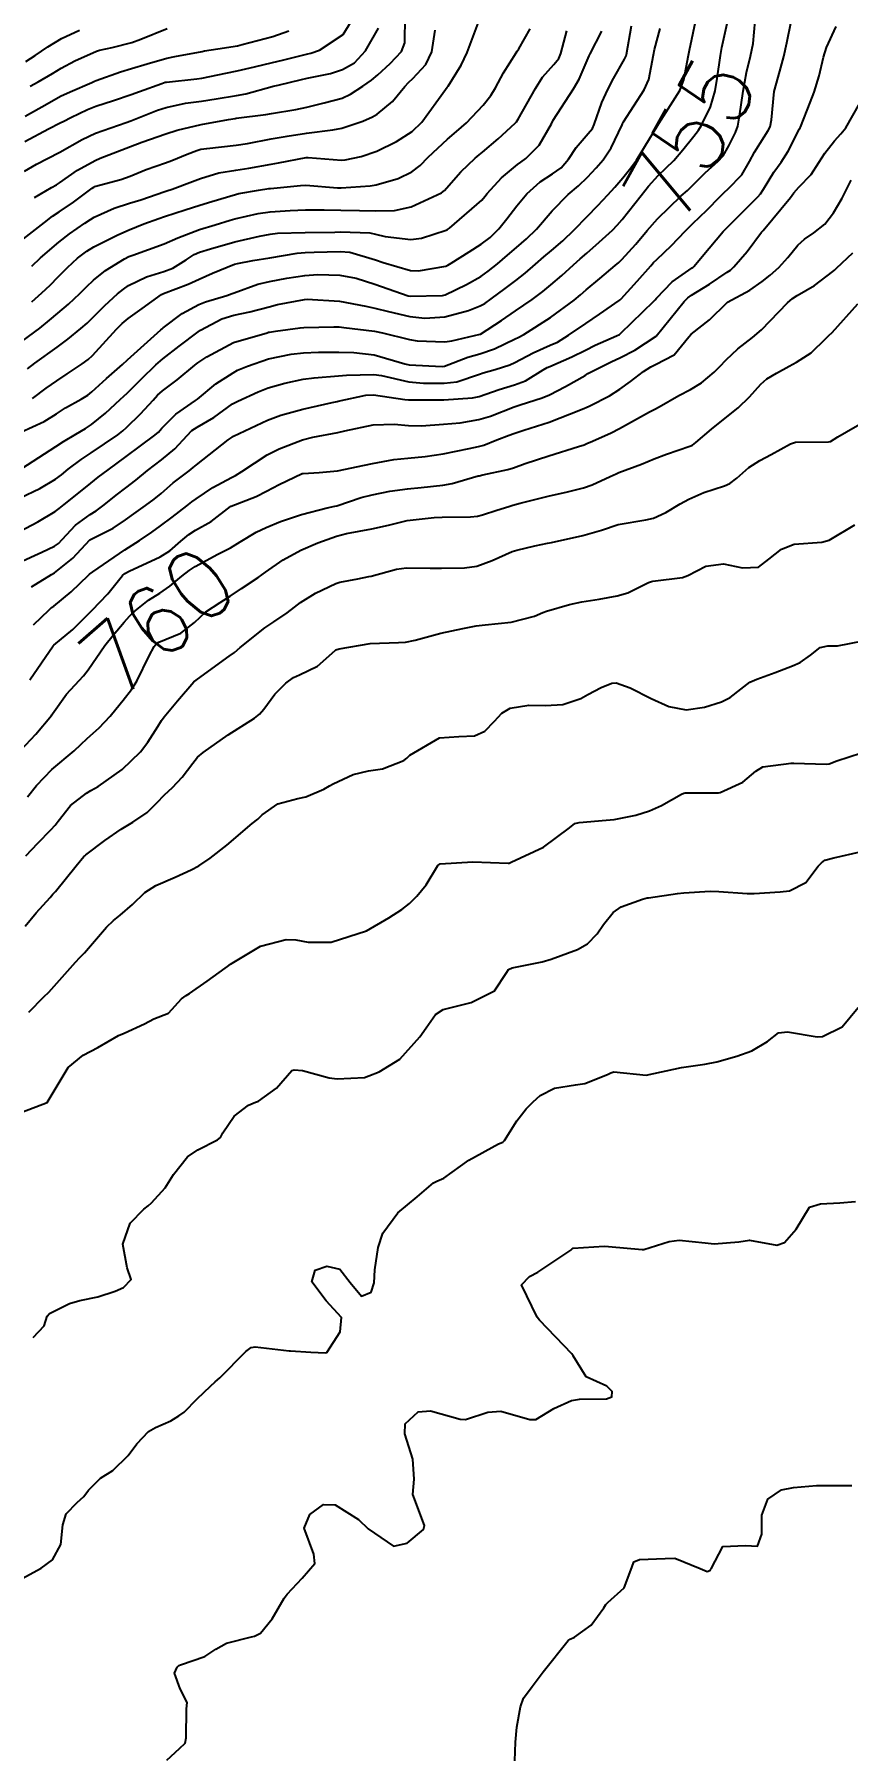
# Model space of a CAD drawing. Header units: metres. Extents: x 318500 to 325275, y 7408834 to 7428799.
# Drawn here: x 322062.5 to 322108.7, y 7416697.5 to 7416795.3 of the extents above; entities that cross this region are included whole.
import ezdxf
from ezdxf.enums import TextEntityAlignment as Align

# ---------------------------------------------------------------- set-up
doc = ezdxf.new("R2010")
doc.units = ezdxf.units.M
doc.header["$MEASUREMENT"] = 0
for name, color, linetype in [('Cotas', 45, 'Continuous'), ('Curvas de Nivel 1m', 11, 'Continuous'), ('Curvas de Nivel 5m', 15, 'Continuous')]:
    doc.layers.add(name, color=color, linetype=linetype)
doc.styles.add('Style-STANDARD', font='STANDARD.shx')

msp = doc.modelspace()

# ---------------------------------------------------------------- linework, layer by layer
at = {"layer": 'Curvas de Nivel 1m', "flags": 128}
for points, elevation in [([(322061.647, 7416765.247), (322062.92, 7416765.828), (322063.656, 7416766.166), (322063.88, 7416766.325), (322064.08, 7416766.546), (322064.844, 7416767.367), (322065.682, 7416767.978), (322066.023, 7416768.187), (322066.477, 7416768.518), (322067.144, 7416769.062), (322067.705, 7416769.491), (322068.274, 7416769.929), (322068.942, 7416770.482), (322069.726, 7416771.08), (322070.495, 7416771.699), (322071.183, 7416772.456), (322071.454, 7416772.744), (322071.747, 7416772.942), (322072.699, 7416773.493), (322073.768, 7416774.255), (322073.869, 7416774.318), (322074.071, 7416774.415), (322075.226, 7416774.951), (322075.782, 7416775.171), (322076.733, 7416775.433), (322077.789, 7416775.66), (322078.404, 7416775.748), (322079.793, 7416775.855), (322080.24, 7416775.887), (322081.794, 7416775.933), (322082.233, 7416775.866), (322083.788, 7416775.517), (322084.626, 7416775.439), (322085.788, 7416775.434), (322086.517, 7416775.522), (322087.796, 7416775.945), (322088.005, 7416776.019), (322088.685, 7416776.221), (322089.533, 7416776.484), (322089.806, 7416776.605), (322090.85, 7416777.159), (322091.821, 7416777.593), (322092.224, 7416777.774), (322092.86, 7416778.165), (322093.837, 7416778.838), (322094.623, 7416779.362), (322095.739, 7416780.131), (322095.802, 7416780.179), (322095.851, 7416780.228), (322096.751, 7416781.232), (322097.532, 7416782.105), (322097.696, 7416782.29), (322097.886, 7416782.476), (322098.72, 7416783.265), (322099.48, 7416784.076), (322099.915, 7416784.521), (322100.71, 7416785.274), (322101.484, 7416786.054), (322101.709, 7416786.277), (322101.937, 7416786.484), (322102.699, 7416787.288), (322103.151, 7416788.032), (322103.429, 7416788.567), (322103.981, 7416789.45), (322104.211, 7416789.792), (322104.313, 7416790.015), (322104.39, 7416790.411), (322104.537, 7416792.012), (322104.864, 7416793.171), (322105.103, 7416794.004), (322105.266, 7416794.788), (322105.513, 7416795.998)], 756), ([(322061.695, 7416768.927), (322062.815, 7416769.452), (322063.711, 7416769.981), (322064.039, 7416770.223), (322064.425, 7416770.543), (322065.162, 7416771.099), (322065.729, 7416771.477), (322067.249, 7416772.507), (322067.523, 7416772.724), (322067.746, 7416772.922), (322068.544, 7416773.703), (322069.247, 7416774.478), (322069.5, 7416774.749), (322069.778, 7416774.995), (322070.614, 7416775.635), (322071.62, 7416776.452), (322071.721, 7416776.53), (322071.801, 7416776.59), (322072.3, 7416776.938), (322073.813, 7416777.758), (322075.734, 7416778.306), (322075.819, 7416778.329), (322075.87, 7416778.339), (322076.213, 7416778.386), (322077.611, 7416778.585), (322077.824, 7416778.606), (322079.52, 7416778.649), (322079.824, 7416778.632), (322080.087, 7416778.599), (322081.831, 7416778.397), (322082.292, 7416778.305), (322083.824, 7416777.917), (322084.254, 7416777.853), (322085.823, 7416777.795), (322086.228, 7416777.85), (322087.83, 7416778.218), (322087.855, 7416778.23), (322089.048, 7416779.007), (322089.843, 7416779.543), (322090.797, 7416780.196), (322091.4, 7416780.643), (322091.863, 7416781.023), (322092.482, 7416781.56), (322093.14, 7416782.161), (322093.527, 7416782.514), (322093.89, 7416782.837), (322094.597, 7416783.446), (322095.35, 7416784.136), (322095.63, 7416784.415), (322095.916, 7416784.739), (322096.982, 7416786.114), (322097.401, 7416786.645), (322097.947, 7416787.251), (322098.39, 7416787.657), (322098.835, 7416788.087), (322099.354, 7416788.694), (322099.981, 7416789.478), (322100.236, 7416789.818), (322100.4, 7416790.066), (322100.919, 7416791.142), (322101.194, 7416792.058), (322101.314, 7416792.764), (322101.49, 7416794.055), (322101.574, 7416794.528), (322101.917, 7416796.052)], 754), ([(322061.741, 7416772.658), (322063.053, 7416773.257), (322063.757, 7416773.688), (322064.281, 7416774.026), (322065.159, 7416774.536), (322065.543, 7416774.762), (322065.776, 7416774.943), (322066.608, 7416775.697), (322067.517, 7416776.504), (322067.803, 7416776.755), (322069.687, 7416778.472), (322069.764, 7416778.528), (322069.822, 7416778.577), (322070.904, 7416779.389), (322071.842, 7416779.901), (322072.231, 7416780.057), (322073.44, 7416780.426), (322073.746, 7416780.527), (322073.852, 7416780.565), (322075.198, 7416781.062), (322075.863, 7416781.226), (322076.846, 7416781.399), (322077.868, 7416781.552), (322078.621, 7416781.606), (322079.869, 7416781.583), (322080.783, 7416781.41), (322081.861, 7416781.062), (322083.745, 7416780.397), (322083.851, 7416780.381), (322085.692, 7416780.423), (322085.853, 7416780.46), (322087.058, 7416781.046), (322087.869, 7416781.503), (322088.299, 7416781.8), (322088.818, 7416782.221), (322089.393, 7416782.71), (322089.894, 7416783.15), (322090.463, 7416783.64), (322091.035, 7416784.193), (322091.921, 7416785.237), (322092.834, 7416786.166), (322093.434, 7416786.661), (322093.945, 7416787.145), (322094.426, 7416787.672), (322094.83, 7416788.141), (322095.287, 7416788.82), (322095.908, 7416790.131), (322095.933, 7416790.189), (322095.992, 7416790.294), (322097.166, 7416792.113), (322097.42, 7416792.708), (322097.692, 7416794.105), (322097.749, 7416794.4), (322098.062, 7416795.6)], 752), ([(322061.8, 7416770.579), (322063.733, 7416771.839), (322064.162, 7416772.119), (322064.867, 7416772.539), (322065.415, 7416772.863), (322065.748, 7416773.089), (322066.542, 7416773.734), (322067.388, 7416774.506), (322067.586, 7416774.69), (322067.775, 7416774.866), (322068.599, 7416775.676), (322069.399, 7416776.476), (322069.804, 7416776.828), (322070.736, 7416777.536), (322071.819, 7416778.358), (322071.953, 7416778.448), (322073.162, 7416779.098), (322073.833, 7416779.303), (322074.753, 7416779.49), (322075.841, 7416779.781), (322076.326, 7416779.902), (322077.847, 7416780.196), (322078.003, 7416780.212), (322079.846, 7416780.093), (322081.338, 7416779.813), (322081.844, 7416779.708), (322082.628, 7416779.516), (322083.839, 7416779.232), (322084.7, 7416779.138), (322085.839, 7416779.209), (322087.179, 7416779.575), (322087.846, 7416779.832), (322088.105, 7416779.97), (322088.468, 7416780.224), (322089.263, 7416780.812), (322089.866, 7416781.278), (322090.387, 7416781.688), (322090.981, 7416782.193), (322091.463, 7416782.61), (322091.892, 7416782.975), (322092.533, 7416783.538), (322093.174, 7416784.161), (322093.918, 7416784.92), (322094.526, 7416785.542), (322095.095, 7416786.138), (322095.496, 7416786.575), (322095.945, 7416787.101), (322096.403, 7416787.673), (322096.724, 7416788.119), (322097.189, 7416788.895), (322097.931, 7416790.101), (322097.991, 7416790.19), (322099.184, 7416792.082), (322099.408, 7416792.69), (322099.681, 7416794.075), (322099.742, 7416794.377), (322100.069, 7416795.978)], 753), ([(322061.944, 7416787.486), (322062.629, 7416787.89), (322063.923, 7416788.551), (322063.96, 7416788.567), (322065.214, 7416789.291), (322065.971, 7416789.648), (322067.727, 7416790.254), (322067.978, 7416790.343), (322068.362, 7416790.494), (322069.511, 7416790.953), (322069.99, 7416791.111), (322071.101, 7416791.351), (322071.995, 7416791.476), (322072.839, 7416791.596), (322074, 7416791.785), (322074.523, 7416791.891), (322076.009, 7416792.293), (322076.084, 7416792.314), (322076.364, 7416792.386), (322077.679, 7416792.709), (322078.016, 7416792.785), (322079.326, 7416793.045), (322080.024, 7416793.263), (322080.705, 7416793.655), (322081.327, 7416794.321), (322082.053, 7416795.625)], 744), ([(322061.966, 7416789.18), (322063.303, 7416789.89), (322063.977, 7416790.229), (322064.188, 7416790.338), (322064.577, 7416790.544), (322065.519, 7416791.002), (322065.99, 7416791.187), (322067.002, 7416791.508), (322068, 7416791.847), (322068.474, 7416792.022), (322069.742, 7416792.474), (322069.938, 7416792.544), (322070.011, 7416792.557), (322071.728, 7416792.739), (322072.015, 7416792.785), (322073.391, 7416793.057), (322074.022, 7416793.19), (322075.007, 7416793.424), (322076.029, 7416793.665), (322076.613, 7416793.802), (322078.037, 7416794.16), (322078.206, 7416794.199), (322078.705, 7416794.36), (322080.049, 7416795.26), (322080.717, 7416796.33)], 743), ([(322062.269, 7416792.313), (322062.73, 7416792.569), (322063.531, 7416793.044), (322064.022, 7416793.349), (322064.806, 7416793.764), (322066.037, 7416794.309), (322066.203, 7416794.362), (322066.92, 7416794.517), (322068.043, 7416794.808), (322068.548, 7416794.995), (322070.051, 7416795.605)], 741), ([(322062.339, 7416763.859), (322063.484, 7416764.552), (322063.641, 7416764.647), (322064.691, 7416765.498), (322065.66, 7416766.53), (322066.982, 7416767.199), (322067.677, 7416767.664), (322068.158, 7416768.018), (322068.826, 7416768.483), (322069.322, 7416768.85), (322069.701, 7416769.174), (322070.401, 7416769.772), (322071.303, 7416770.454), (322071.533, 7416770.641), (322071.724, 7416770.804), (322073.521, 7416772.207), (322073.739, 7416772.366), (322073.829, 7416772.419), (322075.112, 7416773.037), (322075.754, 7416773.334), (322076.52, 7416773.621), (322077.764, 7416773.951), (322079.432, 7416774.345), (322079.708, 7416774.404), (322079.771, 7416774.419), (322081.34, 7416774.754), (322081.777, 7416774.766), (322083.557, 7416774.509), (322083.773, 7416774.487), (322085.544, 7416774.492), (322085.774, 7416774.499), (322087.404, 7416774.608), (322087.777, 7416774.685), (322088.926, 7416775.076), (322089.787, 7416775.335), (322090.412, 7416775.579), (322091.417, 7416776.186), (322091.654, 7416776.33), (322091.803, 7416776.393), (322093.045, 7416776.928), (322093.818, 7416777.322), (322094.372, 7416777.595), (322095.594, 7416778.132), (322095.749, 7416778.213), (322095.831, 7416778.277), (322097.712, 7416780.102), (322097.777, 7416780.175), (322097.852, 7416780.26), (322098.754, 7416781.199), (322099.879, 7416781.992), (322099.927, 7416782.022), (322099.982, 7416782.069), (322100.852, 7416783.104), (322101.64, 7416784.053), (322101.771, 7416784.192), (322101.913, 7416784.332), (322103.617, 7416786.025), (322103.76, 7416786.195), (322103.937, 7416786.474), (322104.53, 7416787.433), (322104.946, 7416788.005), (322105.348, 7416788.621), (322105.989, 7416789.901), (322106.019, 7416789.96), (322106.037, 7416789.99), (322106.596, 7416791.393), (322106.819, 7416791.982), (322107.103, 7416792.9), (322107.347, 7416793.977), (322107.511, 7416794.512), (322108.066, 7416795.72)], 757), ([(322062.353, 7416780.062), (322062.929, 7416780.564), (322063.407, 7416781.006), (322063.864, 7416781.477), (322064.395, 7416782.022), (322064.962, 7416782.539), (322065.478, 7416782.94), (322065.887, 7416783.195), (322067.245, 7416783.861), (322067.897, 7416784.155), (322068.72, 7416784.488), (322069.582, 7416784.798), (322069.907, 7416784.908), (322071.082, 7416785.289), (322071.917, 7416785.56), (322072.589, 7416785.771), (322073.926, 7416786.168), (322074.131, 7416786.213), (322075.243, 7416786.4), (322075.825, 7416786.498), (322075.932, 7416786.513), (322077.627, 7416786.681), (322077.935, 7416786.69), (322079.728, 7416786.548), (322079.933, 7416786.544), (322081.594, 7416786.657), (322081.936, 7416786.71), (322083.169, 7416787.071), (322083.947, 7416787.453), (322084.419, 7416787.817), (322084.887, 7416788.276), (322085.976, 7416789.313), (322086.49, 7416789.745), (322087.053, 7416790.244), (322088, 7416791.241), (322088.446, 7416791.785), (322088.717, 7416792.223), (322089.164, 7416793.078), (322089.881, 7416794.212), (322089.944, 7416794.308), (322090.044, 7416794.452), (322090.685, 7416795.577)], 748), ([(322062.354, 7416782.092), (322062.851, 7416782.565), (322063.889, 7416783.458), (322064.509, 7416783.928), (322065.381, 7416784.535), (322065.688, 7416784.748), (322065.905, 7416784.881), (322067.044, 7416785.382), (322067.917, 7416785.661), (322068.551, 7416785.86), (322069.928, 7416786.327), (322070.034, 7416786.363), (322070.34, 7416786.466), (322071.491, 7416786.9), (322071.939, 7416787.072), (322072.989, 7416787.39), (322073.947, 7416787.553), (322074.689, 7416787.669), (322075.953, 7416787.895), (322076.371, 7416787.969), (322077.958, 7416788.264), (322078.058, 7416788.269), (322079.957, 7416788.12), (322080.166, 7416788.128), (322081.069, 7416788.323), (322081.963, 7416788.62), (322083.086, 7416789.182), (322083.975, 7416789.751), (322084.525, 7416790.282), (322085.868, 7416792.123), (322085.967, 7416792.261), (322085.983, 7416792.288), (322086.011, 7416792.33), (322086.754, 7416793.524), (322087.1, 7416794.244), (322087.731, 7416795.901)], 747), ([(322062.403, 7416774.571), (322063.18, 7416775.158), (322063.785, 7416775.575), (322064.376, 7416775.96), (322065.223, 7416776.536), (322065.553, 7416776.782), (322065.805, 7416777.011), (322067.173, 7416778.51), (322067.492, 7416778.838), (322067.829, 7416779.118), (322068.639, 7416779.687), (322069.727, 7416780.472), (322069.805, 7416780.517), (322069.851, 7416780.534), (322071.246, 7416781.069), (322071.864, 7416781.357), (322072.619, 7416781.688), (322073.877, 7416782.193), (322074.052, 7416782.243), (322074.921, 7416782.404), (322075.882, 7416782.571), (322077.433, 7416782.826), (322077.885, 7416782.862), (322078.397, 7416782.875), (322079.886, 7416782.925), (322080.429, 7416782.875), (322081.881, 7416782.456), (322082.323, 7416782.306), (322083.873, 7416781.846), (322084.337, 7416781.819), (322085.878, 7416782.097), (322085.996, 7416782.14), (322086.192, 7416782.255), (322087.22, 7416782.91), (322087.897, 7416783.338), (322088.402, 7416783.725), (322088.906, 7416784.22), (322089.358, 7416784.773), (322089.923, 7416785.521), (322090.482, 7416786.202), (322091.239, 7416786.892), (322091.947, 7416787.339), (322092.447, 7416787.679), (322092.863, 7416788.166), (322093.296, 7416788.834), (322093.982, 7416789.622), (322094.217, 7416789.917), (322094.322, 7416790.147), (322094.758, 7416791.387), (322095.092, 7416792.139), (322095.407, 7416792.748), (322096.036, 7416793.863), (322096.126, 7416794.042), (322096.152, 7416794.128), (322096.446, 7416795.743)], 751), ([(322061.813, 7416777.833), (322062.822, 7416778.565), (322063.361, 7416779.023), (322063.833, 7416779.418), (322064.448, 7416779.937), (322065.084, 7416780.538), (322065.467, 7416780.922), (322065.862, 7416781.302), (322066.542, 7416781.848), (322067.618, 7416782.504), (322067.881, 7416782.632), (322068.099, 7416782.714), (322069.889, 7416783.357), (322070.653, 7416783.701), (322071.897, 7416784.169), (322072.775, 7416784.437), (322073.624, 7416784.705), (322073.905, 7416784.786), (322075.221, 7416785.089), (322075.912, 7416785.183), (322077.046, 7416785.246), (322077.914, 7416785.288), (322078.968, 7416785.3), (322079.914, 7416785.265), (322080.99, 7416785.248), (322081.914, 7416785.24), (322082.973, 7416785.246), (322083.922, 7416785.453), (322085.639, 7416786.264), (322085.81, 7416786.384), (322085.934, 7416786.514), (322086.748, 7416787.448), (322087.56, 7416788.236), (322087.778, 7416788.417), (322087.965, 7416788.569), (322088.868, 7416789.33), (322089.82, 7416790.212), (322089.901, 7416790.301), (322089.992, 7416790.447), (322090.973, 7416792.196), (322091.385, 7416792.824), (322092.031, 7416793.547), (322092.313, 7416793.898), (322092.42, 7416794.174), (322092.763, 7416795.466)], 749), ([(322061.891, 7416783.635), (322063.073, 7416784.562), (322063.531, 7416784.93), (322063.91, 7416785.185), (322064.73, 7416785.729), (322065.797, 7416786.531), (322065.875, 7416786.586), (322065.931, 7416786.613), (322067.426, 7416787.02), (322067.941, 7416787.203), (322068.858, 7416787.575), (322069.952, 7416787.965), (322070.318, 7416788.102), (322071.183, 7416788.458), (322071.741, 7416788.673), (322071.963, 7416788.732), (322072.305, 7416788.786), (322073.966, 7416788.971), (322074.625, 7416789.068), (322075.969, 7416789.328), (322076.87, 7416789.482), (322077.973, 7416789.644), (322079.459, 7416789.832), (322079.976, 7416789.927), (322081.177, 7416790.322), (322081.721, 7416790.577), (322081.986, 7416790.731), (322082.854, 7416791.445), (322083.55, 7416792.295), (322083.767, 7416792.539), (322084.017, 7416792.765), (322084.755, 7416793.553), (322085.09, 7416794.274), (322085.289, 7416795.508)], 746), ([(322061.98, 7416790.611), (322063.227, 7416791.326), (322063.998, 7416791.746), (322064.542, 7416792.005), (322065.762, 7416792.532), (322065.931, 7416792.611), (322066.012, 7416792.644), (322067.392, 7416793.137), (322068.022, 7416793.324), (322068.917, 7416793.596), (322070.032, 7416793.919), (322070.482, 7416794.017), (322072.038, 7416794.297), (322072.164, 7416794.322), (322072.933, 7416794.437), (322074.042, 7416794.619), (322074.307, 7416794.681), (322076.048, 7416795.144), (322076.963, 7416795.469)], 742), ([(322062.457, 7416761.707), (322063.339, 7416762.554), (322063.487, 7416762.677), (322063.613, 7416762.768), (322064.596, 7416763.57), (322065.581, 7416764.531), (322065.612, 7416764.558), (322065.641, 7416764.584), (322065.826, 7416764.711), (322067.655, 7416765.956), (322068.476, 7416766.488), (322069.183, 7416766.962), (322069.673, 7416767.32), (322070.328, 7416767.815), (322071.168, 7416768.455), (322071.46, 7416768.686), (322071.696, 7416768.871), (322072.642, 7416769.5), (322073.715, 7416770.074), (322073.942, 7416770.191), (322074.285, 7416770.412), (322075.73, 7416771.354), (322076.414, 7416771.703), (322077.738, 7416772.207), (322078.336, 7416772.361), (322079.753, 7416772.634), (322080.149, 7416772.729), (322081.758, 7416773.067), (322082.954, 7416773.103), (322083.757, 7416773.034), (322084.5, 7416773.021), (322085.758, 7416773.102), (322086.701, 7416773.187), (322087.761, 7416773.364), (322088.423, 7416773.563), (322089.769, 7416774.095), (322090.116, 7416774.205), (322091.364, 7416774.598), (322091.779, 7416774.777), (322092.696, 7416775.257), (322093.796, 7416775.875), (322093.965, 7416775.98), (322094.255, 7416776.145), (322095.29, 7416776.653), (322095.811, 7416776.89), (322096.623, 7416777.313), (322097.83, 7416778.1), (322099.435, 7416780.076), (322099.64, 7416780.287), (322099.856, 7416780.443), (322100.867, 7416781.058), (322101.875, 7416781.747), (322102.055, 7416781.87), (322102.259, 7416782.044), (322103.01, 7416782.916), (322103.834, 7416784.021), (322103.911, 7416784.119), (322105.464, 7416785.997), (322105.664, 7416786.264), (322105.939, 7416786.575), (322106.639, 7416787.294), (322107.088, 7416787.979), (322107.424, 7416788.519), (322107.979, 7416789.205), (322108.338, 7416789.612), (322108.61, 7416789.961), (322109.415, 7416791.36)], 758), ([(322062.244, 7416758.57), (322063.58, 7416760.51), (322063.596, 7416760.534), (322063.618, 7416760.55), (322064.696, 7416761.436), (322065.607, 7416762.338), (322065.698, 7416762.439), (322065.781, 7416762.527), (322066.671, 7416763.468), (322067.51, 7416764.502), (322067.641, 7416764.616), (322067.901, 7416764.755), (322069.651, 7416765.567), (322070.205, 7416765.914), (322070.833, 7416766.458), (322071.282, 7416766.838), (322071.669, 7416767.076), (322072.549, 7416767.565), (322073.644, 7416768.421), (322073.67, 7416768.44), (322073.69, 7416768.45), (322075.1, 7416768.998), (322075.704, 7416769.3), (322076.418, 7416769.674), (322077.719, 7416770.293), (322077.779, 7416770.309), (322078.692, 7416770.355), (322079.722, 7416770.462), (322081.273, 7416770.771), (322081.729, 7416770.88), (322082.933, 7416771.097), (322083.733, 7416771.165), (322084.721, 7416771.261), (322085.738, 7416771.429), (322087.218, 7416771.714), (322087.744, 7416771.828), (322088.053, 7416771.92), (322088.792, 7416772.22), (322089.481, 7416772.484), (322089.754, 7416772.581), (322090.313, 7416772.759), (322091.76, 7416773.221), (322093.533, 7416773.919), (322093.769, 7416774.011), (322093.866, 7416774.052), (322094.065, 7416774.147), (322095.19, 7416774.725), (322095.784, 7416775.088), (322096.384, 7416775.529), (322097.123, 7416776.11), (322097.537, 7416776.371), (322097.806, 7416776.49), (322098.859, 7416777.039), (322099.704, 7416778.072), (322099.831, 7416778.22), (322100.865, 7416779.034), (322101.85, 7416780.012), (322101.899, 7416780.049), (322103.169, 7416780.722), (322103.868, 7416781.212), (322104.316, 7416781.571), (322104.801, 7416782.006), (322105.313, 7416782.575), (322105.899, 7416783.286), (322106.268, 7416783.623), (322106.803, 7416783.981), (322107.419, 7416784.471), (322107.921, 7416785.119), (322108.402, 7416785.963), (322108.922, 7416786.979)], 759), ([(322062.111, 7416751.93), (322062.621, 7416752.563), (322063.489, 7416753.469), (322064.763, 7416754.537), (322065.15, 7416754.889), (322065.51, 7416755.229), (322066.195, 7416755.845), (322066.807, 7416756.511), (322067.137, 7416756.905), (322067.544, 7416757.411), (322068.019, 7416758.027), (322068.332, 7416758.488), (322069.031, 7416759.934), (322069.306, 7416760.474), (322069.429, 7416760.625), (322069.584, 7416760.723), (322070.825, 7416761.224), (322071.601, 7416761.84), (322072.252, 7416762.44), (322073.069, 7416762.978), (322073.624, 7416763.33), (322074.268, 7416763.773), (322075.226, 7416764.396), (322075.643, 7416764.688), (322076.643, 7416765.388), (322077.656, 7416765.945), (322078.622, 7416766.356), (322079.674, 7416766.736), (322080.235, 7416766.891), (322081.679, 7416767.163), (322082.622, 7416767.36), (322083.683, 7416767.623), (322085.227, 7416767.808), (322085.686, 7416767.827), (322087.295, 7416767.845), (322087.686, 7416767.872), (322087.971, 7416767.944), (322088.784, 7416768.219), (322089.473, 7416768.432), (322089.694, 7416768.5), (322090.108, 7416768.616), (322091.703, 7416769.017), (322092.802, 7416769.26), (322093.71, 7416769.478), (322094.199, 7416769.659), (322095.234, 7416770.135), (322095.566, 7416770.288), (322095.723, 7416770.351), (322097.003, 7416770.839), (322097.735, 7416771.131), (322098.432, 7416771.397), (322099.747, 7416771.849), (322099.897, 7416771.919), (322100.09, 7416772.067), (322100.986, 7416772.829), (322101.764, 7416773.444), (322102.492, 7416774.039), (322103.14, 7416774.669), (322103.791, 7416775.39), (322104.121, 7416775.689), (322104.68, 7416776.007), (322105.401, 7416776.401), (322105.81, 7416776.63), (322106.644, 7416777.155), (322107.474, 7416777.974), (322107.655, 7416778.149), (322107.833, 7416778.316), (322109.29, 7416779.948)], 761), ([(322062.02, 7416748.571), (322062.695, 7416749.297), (322063.443, 7416750.05), (322063.685, 7416750.308), (322063.857, 7416750.544), (322064.564, 7416751.433), (322065.474, 7416752.139), (322065.718, 7416752.276), (322066.139, 7416752.513), (322067.49, 7416753.466), (322068.539, 7416754.484), (322068.953, 7416755.034), (322069.522, 7416755.921), (322069.736, 7416756.26), (322069.887, 7416756.466), (322070.63, 7416757.373), (322071.56, 7416758.45), (322073.582, 7416759.913), (322073.87, 7416760.132), (322074.203, 7416760.411), (322075.601, 7416761.52), (322076.117, 7416761.873), (322076.864, 7416762.377), (322077.288, 7416762.7), (322077.619, 7416762.96), (322078.481, 7416763.503), (322079.636, 7416764.045), (322079.857, 7416764.116), (322080.89, 7416764.321), (322081.515, 7416764.439), (322081.642, 7416764.467), (322083.081, 7416764.863), (322083.65, 7416764.931), (322084.999, 7416764.921), (322085.65, 7416764.93), (322086.944, 7416764.947), (322087.652, 7416765.041), (322088.522, 7416765.356), (322089.665, 7416765.861), (322089.924, 7416765.948), (322090.938, 7416766.191), (322091.672, 7416766.343), (322091.885, 7416766.389), (322093.676, 7416766.769), (322094.73, 7416767.089), (322095.683, 7416767.409), (322097.246, 7416767.667), (322097.687, 7416767.763), (322098.381, 7416768.09), (322099.202, 7416768.572), (322099.702, 7416768.846), (322100.548, 7416769.221), (322101.713, 7416769.594), (322102.029, 7416769.731), (322102.417, 7416770.04), (322103.113, 7416770.646), (322103.735, 7416771.041), (322104.374, 7416771.377), (322105.474, 7416771.994), (322105.751, 7416772.081), (322107.625, 7416772.097), (322107.752, 7416772.122), (322108.17, 7416772.38), (322109.764, 7416773.315)], 762), ([(322061.99, 7416744.571), (322062.608, 7416745.335), (322063.395, 7416746.206), (322063.563, 7416746.382), (322063.706, 7416746.545), (322064.88, 7416747.993), (322065.322, 7416748.521), (322065.365, 7416748.577), (322065.422, 7416748.633), (322066.512, 7416749.431), (322067.444, 7416750.086), (322068.102, 7416750.49), (322068.906, 7416751.031), (322069.467, 7416751.573), (322069.898, 7416752.041), (322070.348, 7416752.461), (322070.907, 7416753.035), (322071.501, 7416753.835), (322071.775, 7416754.177), (322072.098, 7416754.441), (322073.52, 7416755.45), (322075.014, 7416756.398), (322075.304, 7416756.623), (322075.538, 7416756.91), (322076.171, 7416757.764), (322076.793, 7416758.378), (322077.239, 7416758.699), (322077.567, 7416758.857), (322078.587, 7416759.342), (322079.589, 7416760.242), (322079.643, 7416760.286), (322079.828, 7416760.336), (322081.593, 7416760.636), (322083.198, 7416760.69), (322083.594, 7416760.714), (322084.147, 7416760.833), (322085.6, 7416761.234), (322086.854, 7416761.493), (322087.604, 7416761.637), (322088.127, 7416761.702), (322089.606, 7416761.856), (322090.927, 7416762.19), (322091.4, 7416762.396), (322091.615, 7416762.485), (322092.92, 7416762.861), (322093.623, 7416763.013), (322094.607, 7416763.159), (322095.628, 7416763.341), (322096.227, 7416763.525), (322097.396, 7416764.104), (322097.577, 7416764.165), (322097.641, 7416764.175), (322099.334, 7416764.385), (322099.646, 7416764.503), (322100.671, 7416765.043), (322101.657, 7416765.16), (322102.753, 7416764.934), (322103.654, 7416764.978), (322104.248, 7416765.424), (322104.962, 7416766.001), (322105.673, 7416766.276), (322107.251, 7416766.398), (322107.675, 7416766.503), (322109.12, 7416767.384)], 763), ([(322062.184, 7416739.69), (322063.049, 7416740.554), (322063.323, 7416740.822), (322064.845, 7416742.527), (322065.087, 7416742.781), (322065.348, 7416743.062), (322066.031, 7416743.842), (322066.598, 7416744.508), (322066.995, 7416744.884), (322067.38, 7416745.191), (322068.087, 7416745.792), (322068.787, 7416746.479), (322069.406, 7416746.881), (322070.514, 7416747.353), (322071.42, 7416747.78), (322071.852, 7416748.008), (322072.502, 7416748.429), (322073.438, 7416749.18), (322074.889, 7416750.398), (322075.195, 7416750.653), (322075.458, 7416750.898), (322076.332, 7416751.516), (322077.472, 7416751.823), (322077.922, 7416751.915), (322078.954, 7416752.348), (322079.281, 7416752.545), (322079.485, 7416752.669), (322080.622, 7416753.194), (322081.496, 7416753.396), (322082.294, 7416753.506), (322083.505, 7416753.984), (322083.668, 7416754.127), (322083.832, 7416754.285), (322085.52, 7416755.279), (322086.629, 7416755.352), (322087.522, 7416755.393), (322088.101, 7416755.647), (322088.651, 7416756.219), (322089.073, 7416756.679), (322089.541, 7416756.963), (322090.604, 7416757.134), (322091.544, 7416757.117), (322092.544, 7416757.166), (322093.55, 7416757.506), (322093.963, 7416757.736), (322094.72, 7416758.138), (322095.311, 7416758.385), (322095.564, 7416758.407), (322096.362, 7416758.118), (322097.551, 7416757.516), (322098.565, 7416757.065), (322099.542, 7416756.876), (322100.585, 7416757.019), (322101.549, 7416757.314), (322102.035, 7416757.56), (322102.654, 7416758.034), (322103.161, 7416758.431), (322103.569, 7416758.606), (322104.594, 7416758.985), (322105.581, 7416759.36), (322106.014, 7416759.555), (322106.618, 7416759.98), (322107.155, 7416760.414), (322107.595, 7416760.511), (322108.136, 7416760.502), (322109.598, 7416760.785)], 764), ([(322062.437, 7416721.182), (322063.07, 7416721.854), (322063.223, 7416722.402), (322063.366, 7416722.546), (322064.504, 7416723.113), (322065.092, 7416723.297), (322066.102, 7416723.503), (322067.1, 7416723.813), (322067.574, 7416724.022), (322068.002, 7416724.487), (322067.78, 7416725.153), (322067.529, 7416726.494), (322067.956, 7416727.68), (322068.731, 7416728.476), (322068.967, 7416728.669), (322069.166, 7416728.843), (322069.935, 7416729.702), (322070.402, 7416730.452), (322071.2, 7416731.456), (322071.79, 7416731.848), (322072.915, 7416732.423), (322073.074, 7416732.56), (322073.216, 7416732.823), (322073.866, 7416733.775), (322074.68, 7416734.398), (322075.076, 7416734.559), (322075.244, 7416734.63), (322076.266, 7416735.363), (322077.138, 7416736.362), (322077.27, 7416736.409), (322077.743, 7416736.355), (322079.264, 7416735.944), (322079.713, 7416735.883), (322081.265, 7416735.971), (322081.52, 7416736.052), (322082.106, 7416736.297), (322083.277, 7416737.017), (322084.409, 7416738.269), (322084.765, 7416738.798), (322085.309, 7416739.555), (322085.729, 7416739.838), (322087.32, 7416740.23), (322088.652, 7416740.895), (322089.346, 7416741.961), (322089.445, 7416742.112), (322089.66, 7416742.205), (322091.354, 7416742.549), (322091.875, 7416742.692), (322093.361, 7416743.245), (322093.936, 7416743.572), (322094.479, 7416744.139), (322094.842, 7416744.671), (322095.388, 7416745.345), (322095.843, 7416745.674), (322097.055, 7416746.105), (322097.328, 7416746.174), (322097.401, 7416746.186), (322099.056, 7416746.425), (322099.406, 7416746.462), (322100.912, 7416746.55), (322101.407, 7416746.544), (322103.014, 7416746.418), (322103.406, 7416746.42), (322104.892, 7416746.513), (322105.409, 7416746.584), (322106.337, 7416747.06), (322107.052, 7416747.974), (322107.226, 7416748.178), (322107.433, 7416748.318), (322107.934, 7416748.461), (322109.439, 7416748.793)], 766), ([(322061.805, 7416707.492), (322062.885, 7416708.066), (322063.541, 7416708.54), (322064.013, 7416709.424), (322064.125, 7416710.532), (322064.305, 7416711.154), (322064.939, 7416711.807), (322065.317, 7416712.144), (322065.583, 7416712.514), (322066.266, 7416713.198), (322066.961, 7416713.635), (322067.839, 7416714.487), (322068.321, 7416715.139), (322068.991, 7416715.846), (322069.386, 7416716.072), (322070.266, 7416716.451), (322070.723, 7416716.726), (322071.008, 7416716.951), (322071.757, 7416717.694), (322072.509, 7416718.425), (322072.788, 7416718.667), (322073.035, 7416718.889), (322074.515, 7416720.398), (322074.833, 7416720.614), (322075.054, 7416720.653), (322076.979, 7416720.433), (322077.051, 7416720.422), (322078.217, 7416720.348), (322079.05, 7416720.322), (322079.126, 7416720.339), (322079.883, 7416721.512), (322079.95, 7416722.327), (322079.094, 7416723.276), (322078.263, 7416724.348), (322078.453, 7416725.01), (322079.119, 7416725.243), (322079.869, 7416725.08), (322080.456, 7416724.32), (322081.098, 7416723.529), (322081.644, 7416723.76), (322081.806, 7416724.3), (322081.855, 7416725.036), (322082.033, 7416726.296), (322082.31, 7416727.125), (322083.16, 7416728.28), (322084.265, 7416729.177), (322085.186, 7416729.97), (322085.371, 7416730.073), (322085.777, 7416730.251), (322087.2, 7416731.26), (322088.883, 7416732.205), (322089.117, 7416732.296), (322089.213, 7416732.381), (322089.926, 7416733.497), (322090.453, 7416734.188), (322090.841, 7416734.589), (322091.251, 7416734.934), (322092.064, 7416735.362), (322093.261, 7416735.546), (322093.788, 7416735.617), (322095.075, 7416736.132), (322095.271, 7416736.234), (322095.433, 7416736.289), (322097.27, 7416736.1), (322099.275, 7416736.533), (322100.607, 7416736.726), (322101.278, 7416736.854), (322102.419, 7416737.171), (322103.285, 7416737.473), (322104.161, 7416738.007), (322104.795, 7416738.5), (322105.299, 7416738.561), (322106.986, 7416738.282), (322107.295, 7416738.29), (322108.401, 7416738.856), (322109.32, 7416739.94)], 767), ([(322070.027, 7416697.165), (322070.751, 7416697.825), (322071.067, 7416698.125), (322071.123, 7416698.436), (322071.149, 7416700.072), (322071.182, 7416700.436), (322070.798, 7416701.205), (322070.466, 7416702.104), (322070.622, 7416702.443), (322070.72, 7416702.533), (322070.812, 7416702.574), (322072.185, 7416703.061), (322072.826, 7416703.47), (322073.425, 7416703.817), (322074.837, 7416704.161), (322075.02, 7416704.205), (322075.352, 7416704.382), (322076.023, 7416705.202), (322076.699, 7416706.363), (322076.872, 7416706.6), (322077.727, 7416707.507), (322078.448, 7416708.344), (322078.379, 7416708.864), (322077.833, 7416710.351), (322078.154, 7416711.126), (322078.94, 7416711.684), (322079.605, 7416711.665), (322080.928, 7416710.846), (322081.48, 7416710.302), (322082.906, 7416709.319), (322083.689, 7416709.492), (322084.624, 7416710.263), (322084.684, 7416710.502), (322084.016, 7416712.269), (322084.088, 7416713.139), (322084.019, 7416714.27), (322083.565, 7416715.701), (322083.571, 7416716.274), (322084.309, 7416716.969), (322085.011, 7416717.014), (322086.702, 7416716.537), (322087.004, 7416716.521), (322088.273, 7416716.949), (322089.012, 7416716.99), (322090.66, 7416716.528), (322091.005, 7416716.52), (322092.031, 7416717.149), (322093.022, 7416717.598), (322093.486, 7416717.68), (322095.024, 7416717.706), (322095.327, 7416717.816), (322095.33, 7416718.117), (322095.033, 7416718.411), (322093.856, 7416718.955), (322093.118, 7416720.149), (322093.052, 7416720.264), (322091.216, 7416722.178), (322091.082, 7416722.342), (322090.189, 7416724.189), (322090.639, 7416724.661), (322091.117, 7416724.894), (322092.981, 7416726.152), (322093.061, 7416726.221), (322093.132, 7416726.258), (322094.886, 7416726.371), (322095.134, 7416726.367), (322097.04, 7416726.193), (322097.131, 7416726.194), (322098.575, 7416726.642), (322099.14, 7416726.712), (322100.626, 7416726.56), (322101.137, 7416726.504), (322102.531, 7416726.634), (322103.14, 7416726.714), (322104.704, 7416726.429), (322105.139, 7416726.582), (322105.786, 7416727.345), (322106.176, 7416727.975), (322106.547, 7416728.592), (322107.172, 7416728.777), (322108.278, 7416728.848), (322109.175, 7416728.917)], 768), ([(322089.806, 7416697.127), (322089.839, 7416698.189), (322089.926, 7416699.035), (322090.127, 7416700.187), (322090.295, 7416700.685), (322090.802, 7416701.35), (322091.426, 7416702.171), (322092.837, 7416703.954), (322092.943, 7416704.044), (322093.194, 7416704.145), (322094.139, 7416704.842), (322094.865, 7416705.816), (322094.975, 7416706.013), (322095.087, 7416706.118), (322096.024, 7416706.963), (322096.464, 7416708.104), (322096.564, 7416708.435), (322096.897, 7416708.561), (322098.351, 7416708.626), (322098.899, 7416708.649), (322100.348, 7416708.048), (322100.729, 7416707.883), (322100.889, 7416707.943), (322100.936, 7416707.993), (322100.958, 7416708.039), (322101.63, 7416709.312), (322102.91, 7416709.357), (322103.589, 7416709.33), (322103.848, 7416710.006), (322103.85, 7416711.093), (322104.189, 7416712.001), (322104.955, 7416712.522), (322105.635, 7416712.658), (322106.958, 7416712.764), (322108.133, 7416712.774), (322108.958, 7416712.775)], 769)]:
    msp.add_lwpolyline(points, dxfattribs=dict(at, elevation=elevation))
at = {"layer": 'Curvas de Nivel 5m', "flags": 128}
for points, elevation in [([(322061.666, 7416767.013), (322062.693, 7416767.547), (322063.684, 7416768.135), (322063.916, 7416768.318), (322064.194, 7416768.545), (322065.041, 7416769.196), (322065.708, 7416769.75), (322066.137, 7416770.101), (322066.691, 7416770.515), (322067.728, 7416771.26), (322069.35, 7416772.476), (322069.555, 7416772.661), (322069.746, 7416772.882), (322070.537, 7416773.683), (322071.661, 7416774.451), (322071.725, 7416774.496), (322071.771, 7416774.53), (322072.825, 7416775.394), (322073.794, 7416776.031), (322074.046, 7416776.167), (322074.607, 7416776.408), (322075.804, 7416776.813), (322077.097, 7416777.087), (322077.808, 7416777.164), (322078.651, 7416777.2), (322079.809, 7416777.196), (322080.66, 7416777.174), (322081.811, 7416777.04), (322083.557, 7416776.539), (322083.803, 7416776.487), (322085.675, 7416776.389), (322085.802, 7416776.411), (322087.137, 7416776.913), (322087.813, 7416777.113), (322088.65, 7416777.389), (322089.826, 7416777.957), (322089.996, 7416778.039), (322090.314, 7416778.203), (322091.84, 7416779.173), (322093.179, 7416780.16), (322093.547, 7416780.462), (322093.859, 7416780.735), (322094.63, 7416781.381), (322095.512, 7416782.134), (322095.713, 7416782.302), (322095.885, 7416782.476), (322096.677, 7416783.34), (322097.337, 7416784.109), (322097.917, 7416784.772), (322099.251, 7416786.08), (322099.617, 7416786.393), (322099.94, 7416786.705), (322100.626, 7416787.387), (322101.368, 7416788.056), (322101.651, 7416788.367), (322101.973, 7416788.93), (322102.344, 7416789.685), (322102.475, 7416790.043), (322102.579, 7416790.625), (322102.778, 7416792.038), (322102.964, 7416793.098), (322103.199, 7416794.033), (322103.342, 7416794.74), (322103.468, 7416796.029)], 755), ([(322062.505, 7416785.987), (322063.473, 7416786.557), (322063.77, 7416786.715), (322063.934, 7416786.82), (322064.948, 7416787.537), (322065.954, 7416788.098), (322066.251, 7416788.23), (322066.983, 7416788.515), (322067.964, 7416788.9), (322068.608, 7416789.132), (322069.971, 7416789.609), (322070.624, 7416789.813), (322071.977, 7416790.142), (322073.533, 7416790.427), (322073.914, 7416790.488), (322073.981, 7416790.497), (322075.667, 7416790.713), (322075.986, 7416790.76), (322077.37, 7416790.996), (322077.991, 7416791.133), (322078.975, 7416791.376), (322080, 7416791.644), (322080.478, 7416791.857), (322081.168, 7416792.323), (322081.661, 7416792.67), (322082.02, 7416792.957), (322082.725, 7416793.608), (322083.365, 7416794.297), (322083.55, 7416794.79), (322083.574, 7416796.295)], 745), ([(322062.027, 7416793.73), (322062.547, 7416794.058), (322063.279, 7416794.561), (322064.045, 7416795.03), (322065.076, 7416795.513)], 740), ([(322062.111, 7416776.259), (322062.539, 7416776.569), (322063.809, 7416777.492), (322064.413, 7416777.945), (322065.139, 7416778.537), (322065.506, 7416778.852), (322065.829, 7416779.161), (322066.509, 7416779.851), (322067.226, 7416780.509), (322067.571, 7416780.787), (322067.857, 7416780.983), (322068.872, 7416781.478), (322069.87, 7416781.787), (322070.364, 7416781.974), (322071.135, 7416782.457), (322071.584, 7416782.752), (322071.884, 7416782.876), (322072.517, 7416783.071), (322073.89, 7416783.466), (322075.291, 7416783.796), (322075.895, 7416783.909), (322076.324, 7416783.957), (322077.896, 7416784), (322079.583, 7416784.03), (322079.897, 7416784.035), (322081.561, 7416783.979), (322081.896, 7416783.916), (322082.431, 7416783.768), (322083.9, 7416783.598), (322084.503, 7416783.679), (322085.908, 7416784.144), (322085.986, 7416784.182), (322086.099, 7416784.257), (322087.926, 7416785.843), (322088.107, 7416786.049), (322088.243, 7416786.227), (322089.058, 7416787.104), (322089.955, 7416787.866), (322090.156, 7416788.008), (322090.437, 7416788.203), (322091.2, 7416788.963), (322091.883, 7416790.182), (322091.992, 7416790.385), (322093.137, 7416792.163), (322093.459, 7416792.717), (322094.038, 7416794.048), (322094.067, 7416794.122), (322094.085, 7416794.15), (322094.746, 7416795.457)], 750), ([(322061.741, 7416754.576), (322062.595, 7416755.483), (322063.478, 7416756.551), (322063.498, 7416756.582), (322063.531, 7416756.639), (322064.333, 7416757.758), (322065.042, 7416758.535), (322065.301, 7416758.794), (322065.566, 7416759.138), (322066.51, 7416760.516), (322066.98, 7416761.118), (322067.6, 7416761.852), (322067.915, 7416762.185), (322068.242, 7416762.491), (322068.997, 7416763.102), (322069.626, 7416763.508), (322070.203, 7416763.893), (322070.893, 7416764.457), (322071.309, 7416764.788), (322071.646, 7416765.017), (322072.936, 7416765.714), (322073.657, 7416766.081), (322074.201, 7416766.412), (322075.105, 7416766.962), (322075.673, 7416767.235), (322076.492, 7416767.567), (322077.684, 7416767.972), (322079.145, 7416768.348), (322079.587, 7416768.446), (322079.692, 7416768.473), (322081.085, 7416768.934), (322081.702, 7416769.095), (322082.704, 7416769.301), (322083.707, 7416769.429), (322084.487, 7416769.499), (322085.711, 7416769.636), (322086.238, 7416769.726), (322087.719, 7416770.162), (322087.772, 7416770.176), (322087.992, 7416770.227), (322089.404, 7416770.534), (322089.726, 7416770.63), (322090.396, 7416770.866), (322091.737, 7416771.299), (322093.435, 7416771.845), (322093.747, 7416771.941), (322093.897, 7416771.999), (322094.213, 7416772.145), (322095.278, 7416772.611), (322095.757, 7416772.855), (322097.468, 7416773.806), (322097.769, 7416773.965), (322098.003, 7416774.097), (322099.127, 7416774.733), (322099.785, 7416775.068), (322100.406, 7416775.449), (322101.126, 7416776.057), (322101.466, 7416776.392), (322101.811, 7416776.758), (322102.471, 7416777.389), (322103.319, 7416778.028), (322103.834, 7416778.463), (322105.3, 7416779.998), (322105.589, 7416780.259), (322105.857, 7416780.43), (322106.846, 7416780.999), (322107.877, 7416781.778), (322107.977, 7416781.87), (322108.094, 7416781.967), (322109.008, 7416782.839)], 760), ([(322061.798, 7416734.005), (322063.24, 7416734.55), (322064.429, 7416736.533), (322065.277, 7416737.245), (322066.118, 7416737.675), (322067.288, 7416738.348), (322067.608, 7416738.495), (322068.759, 7416739.017), (322069.302, 7416739.301), (322070.135, 7416739.63), (322070.865, 7416740.447), (322071.128, 7416740.637), (322071.325, 7416740.742), (322072.325, 7416741.44), (322073.346, 7416742.175), (322073.484, 7416742.282), (322073.647, 7416742.416), (322075.36, 7416743.433), (322076.814, 7416743.818), (322077.364, 7416743.786), (322078.064, 7416743.652), (322079.363, 7416743.668), (322081.37, 7416744.31), (322082.64, 7416745.039), (322083.388, 7416745.521), (322083.818, 7416745.859), (322084.242, 7416746.277), (322084.76, 7416746.92), (322085.426, 7416748.021), (322085.567, 7416748.119), (322087.43, 7416748.23), (322089.429, 7416748.151), (322089.479, 7416748.16), (322089.604, 7416748.207), (322091.439, 7416749.065), (322092.916, 7416750.158), (322093.21, 7416750.398), (322093.455, 7416750.466), (322095.002, 7416750.589), (322095.458, 7416750.642), (322096.693, 7416750.88), (322097.465, 7416751.122), (322098.133, 7416751.427), (322099.283, 7416752.073), (322099.416, 7416752.135), (322099.481, 7416752.148), (322101.384, 7416752.148), (322101.482, 7416752.161), (322102.766, 7416752.756), (322103.5, 7416753.386), (322103.899, 7416753.619), (322105.508, 7416753.828), (322105.665, 7416753.832), (322107.507, 7416753.771), (322107.675, 7416753.8), (322108.103, 7416753.961), (322109.515, 7416754.421)], 765)]:
    msp.add_lwpolyline(points, dxfattribs=dict(at, elevation=elevation))

# ---------------------------------------------------------------- texts
at = {"layer": 'Cotas', "style": 'Style-STANDARD'}
for s, rotation, p in [('755', 61.05649, (322099.762, 7416789.367, 755)), ('760', 41.30823, (322069.501, 7416761.913, 760))]:
    msp.add_text(s, height=4, rotation=rotation, dxfattribs=at).set_placement(p, align=Align.MIDDLE_CENTER)

doc.saveas('drawing.dxf')
